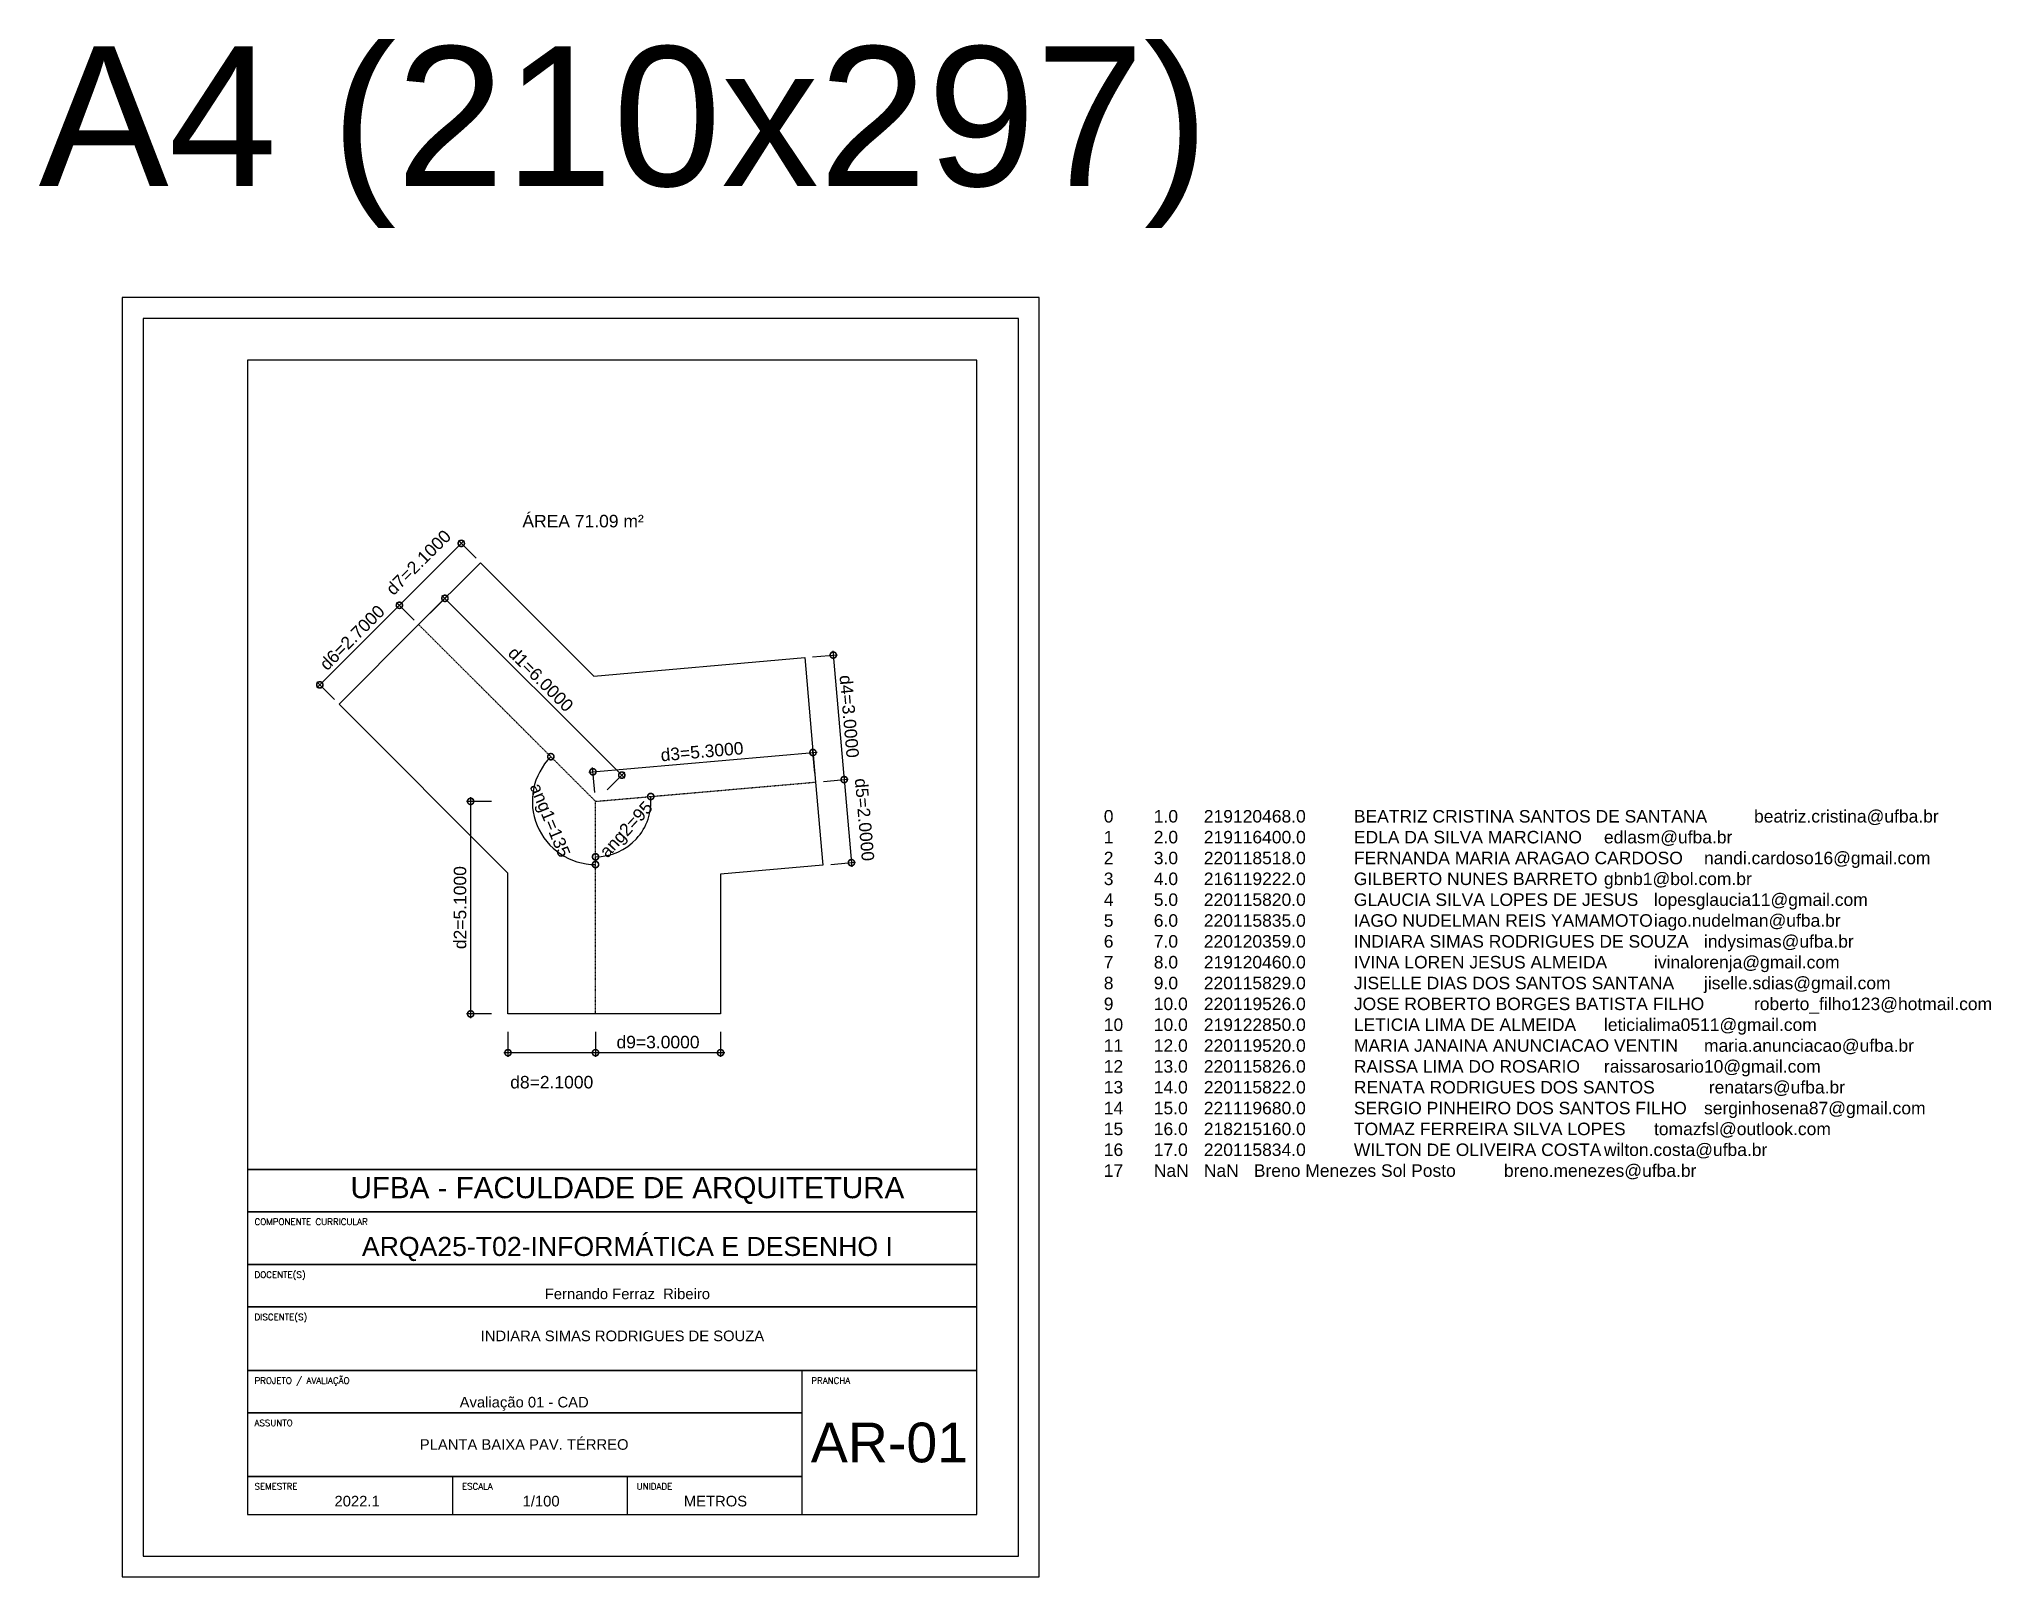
# Paper-space layout 'INDIARA SIMAS RODRIGUES DE SOUZA' of a CAD drawing. Header units: metres. Extents: x -235 to 233, y -5 to 364.
# The model-space entities are those that its viewports show. They can reach past a viewport. Long polylines and large blocks are cut down to what shows.
import ezdxf
from ezdxf.enums import TextEntityAlignment as Align

# ---------------------------------------------------------------- set-up
doc = ezdxf.new("R2010")
doc.units = ezdxf.units.M
doc.header["$LTSCALE"] = 0.1
doc.linetypes.add('DASHDOT', pattern=[25.4, 12.7, -6.35, 0, -6.35])
doc.layers.add('0_MRG_AUX', color=7, linetype='Continuous', true_color=0xecbcd1, plot=False)
for name, color, linetype in [('ARQ_EIXO CINZA 04', 139, 'DASHDOT'), ('MRG_EXTERNA', 1, 'Continuous'), ('MRG_INTERNA', 2, 'Continuous'), ('SIMB_01', 1, 'Continuous')]:
    doc.layers.add(name, color=color, linetype=linetype)
doc.layers.add('COTA AZUL', color=5, linetype='Continuous', lineweight=25, true_color=0x0000ff)
doc.styles.add('Annot_3.0mm', font='arial.ttf', dxfattribs={"height": 3})
doc.styles.add('Arial', font='arial.ttf')
doc.styles.add('cota', font='arial.ttf')
doc.styles.add('T1-5', font='simplex.shx', dxfattribs={"height": 2.5})
doc.dimstyles.new('Info 01 - annot', dxfattribs={"dimtxt": 3, "dimasz": 3, "dimexe": 1, "dimexo": 1, "dimgap": 1, "dimtad": 1, "dimzin": 4, "dimtxsty": 'cota', "dimblk": 'DOTSMALL', "dimcen": 2, "dimdle": 1, "dimclrd": 256, "dimclre": 256, "dimclrt": 1, "dimazin": 2, "dimtfac": 0.09, "dimtmove": 2, "dimatfit": 2, "dimfxl": 5, "dimfxlon": 1, "dimtolj": 1, "dimtzin": 4, "dimlwd": -1, "dimarcsym": 1})

# ---------------------------------------------------------------- blocks, each defined once
blk = doc.blocks.new('FORMATO_A4')
at = {"layer": '0_MRG_AUX'}
blk.add_lwpolyline([(-215, 302), (-215, -5), (5, -5), (5, 302)], close=True, dxfattribs=at)
at = {"layer": 'MRG_EXTERNA'}
blk.add_lwpolyline([(-210, 297), (-210, 0), (0, 0), (0, 297)], close=True, dxfattribs=at)
at = {"layer": 'MRG_INTERNA'}
for p, q in [((-185, 287), (-185, 10)), ((-10, 287), (-185, 287)), ((-10, 10), (-10, 287)), ((-185, 10), (-10, 10))]:
    blk.add_line(p, q, dxfattribs=at)
blk = doc.blocks.new('carimbo01')
at = {"layer": 'SIMB_01', "flags": 128}
blk.add_lwpolyline([(-6890, 3260, 16, 16, 0), (0, 3260, 0, 0, 0), (0, 0, 0, 0, 0), (-1650, 0, 0, 0, 0)], format="xyseb", dxfattribs=at)
at = {"layer": 'SIMB_01', "const_width": 16, "flags": 128}
for points in [[(-6890, 2860), (0, 2860)], [(-6890, 2360), (0, 2360)], [(-6890, 1960), (0, 1960)], [(-6890, 1360), (0, 1360)], [(-6890, 960), (-1650, 960)], [(-1650, 360), (-6890, 360)]]:
    blk.add_lwpolyline(points, dxfattribs=at)
at = {"layer": 'SIMB_01'}
for points in [[(-1650, 0), (-1650, 360), (-1650, 1360)], [(-4950, 0), (-4950, 360)], [(-3300, 0), (-3300, 360)]]:
    blk.add_lwpolyline(points, dxfattribs=at)
at = {"layer": 'SIMB_01', "style": 'T1-5'}
for s, p in [('COMPONENTE CURRICULAR', (-6822, 2735)), ('DOCENTE(S)', (-6822, 2235)), ('DISCENTE(S)', (-6822, 1835)), ('PROJETO / AVALIAÇÃO', (-6822, 1235)), ('PRANCHA', (-1563, 1235)), ('ASSUNTO', (-6822, 835)), ('SEMESTRE', (-6822, 235)), ('ESCALA', (-4863, 235)), ('UNIDADE', (-3213, 235))]:
    blk.add_text(s, height=60, dxfattribs=at).set_placement(p)
at = {"layer": 'SIMB_01', "insert": (-6600, 3260), "char_height": 0.3, "width": 6600, "attachment_point": 1, "style": 'Annot_3.0mm'}
blk.add_mtext('UNIVERSIDADE FEDERAL DA BAHIA - FACULDADE DE ARQUITERUA', dxfattribs=at)
at = {"layer": 'SIMB_01', "insert": (-3300, 3060), "char_height": 200, "attachment_point": 5, "style": 'Annot_3.0mm'}
blk.add_mtext_dynamic_manual_height_columns('\\pxqc;UFBA - FACULDADE DE ARQUITETURA', width=5970.81, gutter_width=1.5, heights=[0], dxfattribs=at)
at = {"layer": 'SIMB_01', "style": 'cota'}
for tag, height, p in [('COMPONENTE', 180, (-3300, 2532)), ('DOCESNTE(S)', 100, (-3300, 2084)), ('DISCESNTE(S)', 100, (-3347, 1687)), ('PROJETO/AVALIAÇÃO', 100, (-4275, 1061)), ('NUM', 375, (-825, 680)), ('ASSUNTO', 100, (-4275, 661)), ('SEMESTRE', 100, (-5853, 126)), ('ESCALA', 100, (-4115, 126)), ('UNIDADE', 100, (-2468, 126))]:
    blk.add_attdef(tag, text='', height=height, dxfattribs=at).set_placement(p, align=Align.MIDDLE_CENTER)
blk = doc.blocks.new('_DotSmall')
at = {"color": 0, "linetype": 'ByBlock', "const_width": 0.5}
blk.add_lwpolyline([(-0.0625, 0, 1), (0.0625, 0, 1)], format="xyb", close=True, dxfattribs=at)
blk = doc.blocks.new('*D7')
at = {"layer": 'COTA AZUL', "lineweight": -2, "transparency": 16777216}
for p, q in [((-4.208, 2.643), (-3.783, 3.067)), ((0.035, -1.6), (0.459, -1.176))]:
    blk.add_line(p, q, dxfattribs=at)
at = {"layer": 'COTA AZUL', "transparency": 16777216}
blk.add_line((-3.925, 3.067), (0.459, -1.317), dxfattribs=at)
at = {"layer": 'Defpoints', "color": 0, "transparency": 16777216}
for p in [(-4.484, 2.366), (0.389, -1.246), (-0.241, -1.876)]:
    blk.add_point(p, dxfattribs=at)
at = {"layer": 'COTA AZUL', "transparency": 16777216, "xscale": 0.3, "yscale": 0.3, "zscale": 0.3}
for p, rotation in [((-3.854, 2.996), 135), ((0.389, -1.246), 315)]:
    blk.add_blockref('_DotSmall', p, dxfattribs=dict(at, rotation=rotation))
at = {"layer": 'COTA AZUL', "color": 1, "transparency": 16777216, "insert": (-1.554, 1.054), "char_height": 0.3, "attachment_point": 5, "rotation": 315, "style": 'cota'}
blk.add_mtext('\\A1;d1=6.0000', dxfattribs=at)
blk = doc.blocks.new('*D9')
at = {"layer": 'COTA AZUL', "transparency": 16777216}
blk.add_line((-3.237, -1.776), (-3.237, -7.076), dxfattribs=at)
at = {"layer": 'COTA AZUL', "lineweight": -2, "transparency": 16777216}
for p, q in [((-2.737, -1.876), (-3.337, -1.876)), ((-2.737, -6.976), (-3.337, -6.976))]:
    blk.add_line(p, q, dxfattribs=at)
at = {"layer": 'Defpoints', "color": 0, "transparency": 16777216}
for p in [(-0.241, -1.876), (-3.237, -6.976), (-0.241, -6.976)]:
    blk.add_point(p, dxfattribs=at)
at = {"layer": 'COTA AZUL', "transparency": 16777216, "xscale": 0.3, "yscale": 0.3, "zscale": 0.3}
for p, rotation in [((-3.237, -1.876), 90), ((-3.237, -6.976), 270)]:
    blk.add_blockref('_DotSmall', p, dxfattribs=dict(at, rotation=rotation))
at = {"layer": 'COTA AZUL', "color": 1, "transparency": 16777216, "insert": (-3.49, -4.426), "char_height": 0.3, "attachment_point": 5, "rotation": 90, "style": 'cota'}
blk.add_mtext('\\A1;d2=5.1000', dxfattribs=at)
blk = doc.blocks.new('*D8')
at = {"layer": 'COTA AZUL', "transparency": 16777216}
blk.add_line((-0.403, -1.174), (5.076, -0.695), dxfattribs=at)
at = {"layer": 'COTA AZUL', "lineweight": -2, "transparency": 16777216}
for p, q in [((5.02, -1.202), (4.968, -0.604)), ((-0.26, -1.664), (-0.312, -1.066))]:
    blk.add_line(p, q, dxfattribs=at)
at = {"layer": 'Defpoints', "color": 0, "transparency": 16777216}
for p in [(4.976, -0.704), (5.039, -1.414), (-0.241, -1.876)]:
    blk.add_point(p, dxfattribs=at)
at = {"layer": 'COTA AZUL', "transparency": 16777216, "xscale": 0.3, "yscale": 0.3, "zscale": 0.3}
for p, rotation in [((4.976, -0.704), 5.000000000000007), ((-0.303, -1.166), 185)]:
    blk.add_blockref('_DotSmall', p, dxfattribs=dict(at, rotation=rotation))
at = {"layer": 'COTA AZUL', "color": 1, "transparency": 16777216, "insert": (2.314, -0.682), "char_height": 0.3, "attachment_point": 5, "rotation": 5, "style": 'cota'}
blk.add_mtext('\\A1;d3=5.3000', dxfattribs=at)
blk = doc.blocks.new('*D3')
at = {"layer": 'COTA AZUL', "lineweight": -2, "transparency": 16777216}
for p, q in [((4.965, 1.591), (5.562, 1.643)), ((5.226, -1.398), (5.824, -1.346))]:
    blk.add_line(p, q, dxfattribs=at)
at = {"layer": 'COTA AZUL', "transparency": 16777216}
blk.add_line((5.454, 1.734), (5.733, -1.454), dxfattribs=at)
at = {"layer": 'Defpoints', "color": 0, "transparency": 16777216}
for p in [(4.777, 1.574), (5.724, -1.354), (5.039, -1.414)]:
    blk.add_point(p, dxfattribs=at)
at = {"layer": 'COTA AZUL', "transparency": 16777216, "xscale": 0.3, "yscale": 0.3, "zscale": 0.3}
for p, rotation in [((5.463, 1.634), 95.00000000000006), ((5.724, -1.354), 275.0000000000001)]:
    blk.add_blockref('_DotSmall', p, dxfattribs=dict(at, rotation=rotation))
at = {"layer": 'COTA AZUL', "color": 1, "transparency": 16777216, "insert": (5.846, 0.162), "char_height": 0.3, "attachment_point": 5, "rotation": 275, "style": 'cota'}
blk.add_mtext('\\A1;d4=3.0000', dxfattribs=at)
blk = doc.blocks.new('*D4')
at = {"layer": 'COTA AZUL', "lineweight": -2, "transparency": 16777216}
for p, q in [((5.226, -1.398), (5.824, -1.346)), ((5.401, -3.39), (5.998, -3.338))]:
    blk.add_line(p, q, dxfattribs=at)
at = {"layer": 'COTA AZUL', "transparency": 16777216}
blk.add_line((5.716, -1.255), (5.907, -3.446), dxfattribs=at)
at = {"layer": 'Defpoints', "color": 0, "transparency": 16777216}
for p in [(5.039, -1.414), (5.213, -3.407), (5.899, -3.347)]:
    blk.add_point(p, dxfattribs=at)
at = {"layer": 'COTA AZUL', "transparency": 16777216, "xscale": 0.3, "yscale": 0.3, "zscale": 0.3}
for p, rotation in [((5.724, -1.354), 95), ((5.899, -3.347), 275)]:
    blk.add_blockref('_DotSmall', p, dxfattribs=dict(at, rotation=rotation))
at = {"layer": 'COTA AZUL', "color": 1, "transparency": 16777216, "insert": (6.213, -2.315), "char_height": 0.3, "attachment_point": 5, "rotation": 275, "style": 'cota'}
blk.add_mtext('\\A1;d5=2.0000', dxfattribs=at)
blk = doc.blocks.new('*D6')
at = {"layer": 'COTA AZUL', "transparency": 16777216}
blk.add_line((-4.876, 2.899), (-6.926, 0.849), dxfattribs=at)
at = {"layer": 'COTA AZUL', "lineweight": -2, "transparency": 16777216}
for p, q in [((-4.593, 2.475), (-5.017, 2.899)), ((-6.502, 0.566), (-6.926, 0.99))]:
    blk.add_line(p, q, dxfattribs=at)
at = {"layer": 'Defpoints', "color": 0, "transparency": 16777216}
for p in [(-4.484, 2.366), (-6.855, 0.92), (-6.393, 0.457)]:
    blk.add_point(p, dxfattribs=at)
at = {"layer": 'COTA AZUL', "transparency": 16777216, "xscale": 0.3, "yscale": 0.3, "zscale": 0.3}
for p, rotation in [((-4.946, 2.829), 45.00000000000009), ((-6.855, 0.92), 225.0000000000001)]:
    blk.add_blockref('_DotSmall', p, dxfattribs=dict(at, rotation=rotation))
at = {"layer": 'COTA AZUL', "color": 1, "transparency": 16777216, "insert": (-6.08, 2.053), "char_height": 0.3, "attachment_point": 5, "rotation": 45, "style": 'cota'}
blk.add_mtext('\\A1;d6=2.7000', dxfattribs=at)
blk = doc.blocks.new('*D5')
at = {"layer": 'COTA AZUL', "transparency": 16777216}
blk.add_line((-5.017, 2.758), (-3.391, 4.384), dxfattribs=at)
at = {"layer": 'COTA AZUL', "lineweight": -2, "transparency": 16777216}
for p, q in [((-3.108, 3.96), (-3.532, 4.384)), ((-4.593, 2.475), (-5.017, 2.899))]:
    blk.add_line(p, q, dxfattribs=at)
at = {"layer": 'Defpoints', "color": 0, "transparency": 16777216}
for p in [(-3.461, 4.314), (-2.999, 3.851), (-4.484, 2.366)]:
    blk.add_point(p, dxfattribs=at)
at = {"layer": 'COTA AZUL', "transparency": 16777216, "xscale": 0.3, "yscale": 0.3, "zscale": 0.3}
for p, rotation in [((-3.461, 4.314), 44.99999999999999), ((-4.946, 2.829), 225)]:
    blk.add_blockref('_DotSmall', p, dxfattribs=dict(at, rotation=rotation))
at = {"layer": 'COTA AZUL', "color": 1, "transparency": 16777216, "insert": (-4.489, 3.856), "char_height": 0.3, "attachment_point": 5, "rotation": 45, "style": 'cota'}
blk.add_mtext('\\A1;d7=2.1000', dxfattribs=at)
blk = doc.blocks.new('*D13')
at = {"layer": 'COTA AZUL', "lineweight": -2, "transparency": 16777216}
for p, q in [((-2.341, -7.407), (-2.341, -8.007)), ((-0.241, -7.407), (-0.241, -8.007))]:
    blk.add_line(p, q, dxfattribs=at)
at = {"layer": 'COTA AZUL', "transparency": 16777216}
blk.add_line((-0.141, -7.907), (-2.441, -7.907), dxfattribs=at)
at = {"layer": 'Defpoints', "color": 0, "transparency": 16777216}
for p in [(-2.341, -6.976), (-0.241, -6.976), (-2.341, -7.907)]:
    blk.add_point(p, dxfattribs=at)
at = {"layer": 'COTA AZUL', "transparency": 16777216, "xscale": 0.3, "yscale": 0.3, "zscale": 0.3, "rotation": 180}
blk.add_blockref('_DotSmall', (-2.341, -7.907), dxfattribs=at)
at = {"layer": 'COTA AZUL', "transparency": 16777216, "xscale": 0.3, "yscale": 0.3, "zscale": 0.3}
blk.add_blockref('_DotSmall', (-0.241, -7.907), dxfattribs=at)
at = {"layer": 'COTA AZUL', "color": 1, "transparency": 16777216, "insert": (-1.291, -8.616), "char_height": 0.3, "attachment_point": 5, "style": 'cota'}
blk.add_mtext('\\A1;d8=2.1000', dxfattribs=at)
blk = doc.blocks.new('*D12')
at = {"layer": 'COTA AZUL', "lineweight": -2, "transparency": 16777216}
for p, q in [((-0.241, -7.407), (-0.241, -8.007)), ((2.759, -7.407), (2.759, -8.007))]:
    blk.add_line(p, q, dxfattribs=at)
at = {"layer": 'COTA AZUL', "transparency": 16777216}
blk.add_line((2.859, -7.907), (-0.341, -7.907), dxfattribs=at)
at = {"layer": 'Defpoints', "color": 0, "transparency": 16777216}
for p in [(-0.241, -6.976), (2.759, -6.976), (-0.241, -7.907)]:
    blk.add_point(p, dxfattribs=at)
at = {"layer": 'COTA AZUL', "transparency": 16777216, "xscale": 0.3, "yscale": 0.3, "zscale": 0.3, "rotation": 180}
blk.add_blockref('_DotSmall', (-0.241, -7.907), dxfattribs=at)
at = {"layer": 'COTA AZUL', "transparency": 16777216, "xscale": 0.3, "yscale": 0.3, "zscale": 0.3}
blk.add_blockref('_DotSmall', (2.759, -7.907), dxfattribs=at)
at = {"layer": 'COTA AZUL', "color": 1, "transparency": 16777216, "insert": (1.259, -7.654), "char_height": 0.3, "attachment_point": 5, "style": 'cota'}
blk.add_mtext('\\A1;d9=3.0000', dxfattribs=at)
blk = doc.blocks.new('*D10')
at = {"layer": 'COTA AZUL', "transparency": 16777216}
blk.add_arc((-0.241, -1.876), 1.516, 135, 270, dxfattribs=at)
at = {"layer": 'Defpoints', "color": 0, "transparency": 16777216}
for p in [(-4.484, 2.366), (-1.757, -1.876), (-0.241, -1.876), (-0.241, -1.876), (-0.241, -6.976)]:
    blk.add_point(p, dxfattribs=at)
at = {"layer": 'COTA AZUL', "transparency": 16777216, "xscale": 0.3, "yscale": 0.3, "zscale": 0.3, "rotation": 45.00000000000003}
blk.add_blockref('_DotSmall', (-1.313, -0.804), dxfattribs=at)
at = {"layer": 'COTA AZUL', "transparency": 16777216, "xscale": 0.3, "yscale": 0.3, "zscale": 0.3}
blk.add_blockref('_DotSmall', (-0.241, -3.392), dxfattribs=at)
at = {"layer": 'COTA AZUL', "color": 1, "transparency": 16777216, "insert": (-1.369, -2.344), "char_height": 0.3, "attachment_point": 5, "rotation": 292.5, "style": 'cota'}
blk.add_mtext('\\A1;ang1=135', dxfattribs=at)
blk = doc.blocks.new('*D11')
at = {"layer": 'COTA AZUL', "transparency": 16777216}
blk.add_arc((-0.241, -1.876), 1.331, 270, 5, dxfattribs=at)
at = {"layer": 'Defpoints', "color": 0, "transparency": 16777216}
for p in [(5.039, -1.414), (-0.241, -1.876), (-0.241, -1.876), (0.457, -3.009), (-0.241, -6.976)]:
    blk.add_point(p, dxfattribs=at)
at = {"layer": 'COTA AZUL', "transparency": 16777216, "xscale": 0.3, "yscale": 0.3, "zscale": 0.3}
for p, rotation in [((1.084, -1.76), 94.99999999999999), ((-0.241, -3.207), 180)]:
    blk.add_blockref('_DotSmall', p, dxfattribs=dict(at, rotation=rotation))
at = {"layer": 'COTA AZUL', "color": 1, "transparency": 16777216, "insert": (0.523, -2.576), "char_height": 0.3, "attachment_point": 5, "rotation": 47.5, "style": 'cota'}
blk.add_mtext('\\A1;ang2=95', dxfattribs=at)

msp = doc.modelspace()

# ---------------------------------------------------------------- linework, layer by layer
msp.add_lwpolyline([(-4.484, 2.366), (-2.999, 3.851), (-0.28, 1.132), (4.777, 1.574), (5.039, -1.414), (5.213, -3.407), (2.759, -3.621), (2.759, -6.976), (-0.241, -6.976), (-2.341, -6.976), (-2.341, -3.595), (-6.393, 0.457), (-4.484, 2.366)])
at = {"layer": 'ARQ_EIXO CINZA 04'}
for p, q in [((-0.241, -1.876), (-4.484, 2.366)), ((-0.241, -1.876), (5.039, -1.414)), ((-0.241, -6.976), (-0.241, -1.876))]:
    msp.add_line(p, q, dxfattribs=at)

# ---------------------------------------------------------------- texts
at = {"layer": 'SIMB_01', "insert": (-1.995, 4.999), "char_height": 0.3, "width": 3.9108, "attachment_point": 1, "style": 'Annot_3.0mm'}
msp.add_mtext('ÁREA 71.09 m²', dxfattribs=at)

# ---------------------------------------------------------------- dimensions: what is measured, and where the dimension line sits
at = {"layer": 'COTA AZUL'}
for p1, p2, distance, text, picture, middle in [((-4.484, 2.366), (-2.999, 3.851), 0.654, 'd7=2.1000', '*D5', (-4.489, 3.856)), ((-4.484, 2.366), (-6.393, 0.457), -0.654, 'd6=2.7000', '*D6', (-6.08, 2.053)), ((-4.484, 2.366), (-0.241, -1.876), 0.891, 'd1=6.0000', '*D7', (-1.554, 1.054)), ((4.777, 1.574), (5.039, -1.414), 0.688, 'd4=3.0000', '*D3', (5.846, 0.162)), ((-0.241, -1.876), (5.039, -1.414), 0.713, 'd3=5.3000', '*D8', (2.314, -0.682)), ((5.039, -1.414), (5.213, -3.407), 0.688, 'd5=2.0000', '*D4', (6.213, -2.315)), ((-0.241, -6.976), (-2.341, -6.976), 0.931, 'd8=2.1000', '*D13', (-1.291, -8.616)), ((2.759, -6.976), (-0.241, -6.976), 0.931, 'd9=3.0000', '*D12', (1.259, -7.654))]:
    dim = msp.add_aligned_dim(p1=p1, p2=p2, distance=distance, text=text, dimstyle='Info 01 - annot', dxfattribs=at)
    dim.commit()
    dim.dimension.update_dxf_attribs({"geometry": picture, "text_midpoint": middle})
for base, line1, text, picture, middle in [((-1.757, -1.876), ((-0.241, -1.876), (-4.484, 2.366)), 'ang1=135', '*D10', (-1.369, -2.344)), ((0.457, -3.009), ((-0.241, -1.876), (5.039, -1.414)), 'ang2=95', '*D11', (0.523, -2.576))]:
    dim = msp.add_angular_dim_2l(base=base, line1=line1, line2=((-0.241, -6.976), (-0.241, -1.876)), text=text, dimstyle='Info 01 - annot', dxfattribs=at)
    dim.commit()
    dim.dimension.update_dxf_attribs({"geometry": picture, "text_midpoint": middle})
dim = msp.add_linear_dim(base=(-3.237, -6.976), p1=(-0.241, -1.876), p2=(-0.241, -6.976), angle=90, text='d2=5.1000', dimstyle='Info 01 - annot', dxfattribs=at)
dim.commit()
dim.dimension.update_dxf_attribs({"geometry": '*D9', "text_midpoint": (-3.49, -4.426)})

psp = doc.layouts.new('INDIARA SIMAS RODRIGUES DE SOUZA')

# ---------------------------------------------------------------- block references
psp.add_blockref('FORMATO_A4', (0, 0))
at = {"layer": 'COTA AZUL', "xscale": 0.0254, "yscale": 0.0254, "zscale": 0.0254}
psp.add_blockref('carimbo01', (-10, 10), dxfattribs=at).add_auto_attribs({'COMPONENTE': 'ARQA25-T02-INFORMÁTICA E DESENHO I', 'DOCESNTE(S)': 'Fernando Ferraz  Ribeiro', 'PROJETO/AVALIAÇÃO': 'Avaliação 01 - CAD', 'DISCESNTE(S)': 'INDIARA SIMAS RODRIGUES DE SOUZA', 'ASSUNTO': 'PLANTA BAIXA PAV. TÉRREO', 'SEMESTRE': '2022.1', 'ESCALA': '1/100', 'UNIDADE': 'METROS', 'NUM': 'AR-01'})

# ---------------------------------------------------------------- texts
at = {"style": 'Arial'}
psp.add_text('A4 (210x297)', height=33.4769, dxfattribs=at).set_placement((-94.69, 362.25), align=Align.TOP_CENTER)
at = {"layer": 'COTA AZUL', "insert": (20.47, 179.03), "char_height": 3, "width": 244.2175, "attachment_point": 1, "style": 'cota'}
psp.add_mtext('0^I1.0^I219120468.0^IBEATRIZ CRISTINA SANTOS DE SANTANA^Ibeatriz.cristina@ufba.br\\P1^I2.0^I219116400.0^IEDLA DA SILVA MARCIANO^Iedlasm@ufba.br\\P2^I3.0^I220118518.0^IFERNANDA MARIA ARAGAO CARDOSO^Inandi.cardoso16@gmail.com\\P3^I4.0^I216119222.0^IGILBERTO NUNES BARRETO^Igbnb1@bol.com.br\\P4^I5.0^I220115820.0^IGLAUCIA SILVA LOPES DE JESUS^Ilopesglaucia11@gmail.com\\P5^I6.0^I220115835.0^IIAGO NUDELMAN REIS YAMAMOTO^Iiago.nudelman@ufba.br\\P6^I7.0^I220120359.0^IINDIARA SIMAS RODRIGUES DE SOUZA^Iindysimas@ufba.br\\P7^I8.0^I219120460.0^IIVINA LOREN JESUS ALMEIDA^Iivinalorenja@gmail.com\\P8^I9.0^I220115829.0^IJISELLE DIAS DOS SANTOS SANTANA^Ijiselle.sdias@gmail.com\\P9^I10.0^I220119526.0^IJOSE ROBERTO BORGES BATISTA FILHO^Iroberto_filho123@hotmail.com\\P10^I10.0^I219122850.0^ILETICIA LIMA DE ALMEIDA^Ileticialima0511@gmail.com\\P11^I12.0^I220119520.0^IMARIA JANAINA ANUNCIACAO VENTIN^Imaria.anunciacao@ufba.br\\P12^I13.0^I220115826.0^IRAISSA LIMA DO ROSARIO^Iraissarosario10@gmail.com\\P13^I14.0^I220115822.0^IRENATA RODRIGUES DOS SANTOS^I renatars@ufba.br\\P14^I15.0^I221119680.0^ISERGIO PINHEIRO DOS SANTOS FILHO^Iserginhosena87@gmail.com\\P15^I16.0^I218215160.0^ITOMAZ FERREIRA SILVA LOPES^Itomazfsl@outlook.com\\P16^I17.0^I220115834.0^IWILTON DE OLIVEIRA COSTA^Iwilton.costa@ufba.br\\P17^INaN^INaN^IBreno Menezes Sol Posto^Ibreno.menezes@ufba.br', dxfattribs=at)

# ---------------------------------------------------------------- viewports
at = {"layer": '0_MRG_AUX'}
psp.add_viewport(center=(-97.5, 189.9), size=(175, 194.196), view_center_point=(0.156, -0.997), view_height=19.4196, dxfattribs=at)

doc.saveas('drawing.dxf')
